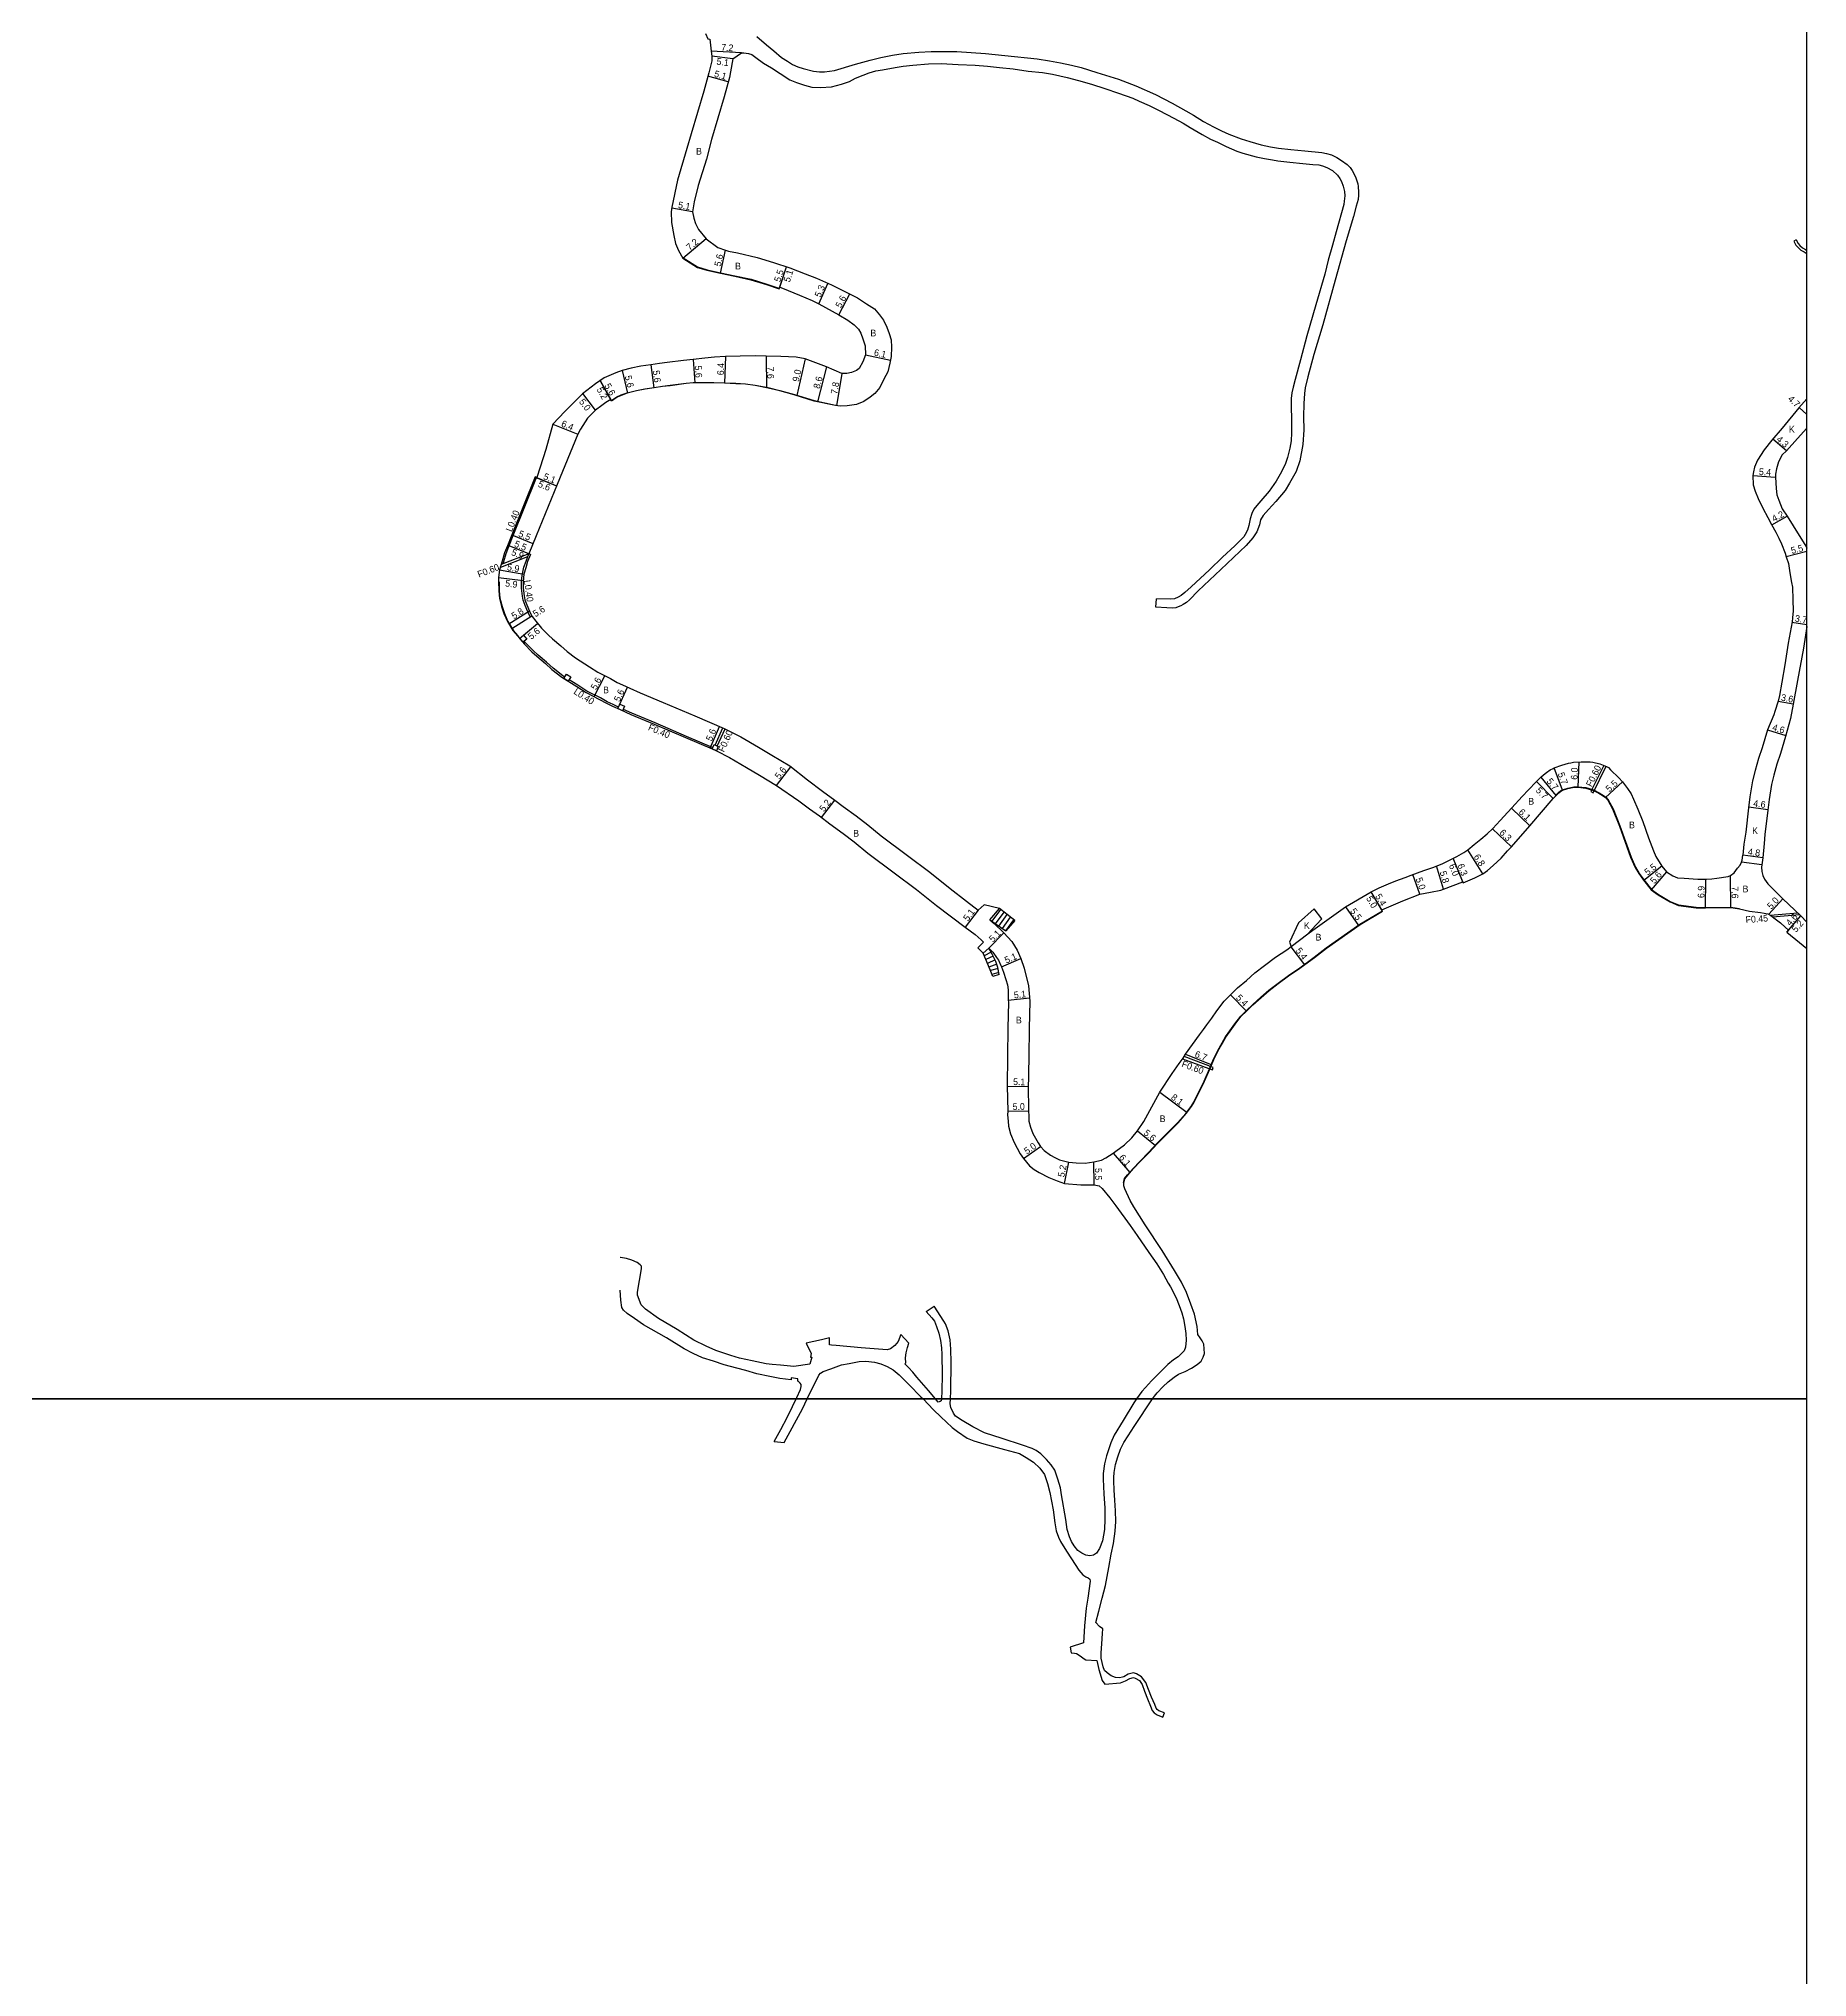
# Model space of a CAD drawing. Header units: metres. Extents: x 0 to 4000, y -99000 to -96000.
# Drawn here: x 3578.5 to 4000.1, y -98537.9 to -98075.7 of the extents above; entities that cross this region are included whole.
import ezdxf

# ---------------------------------------------------------------- set-up
doc = ezdxf.new("R2010")
doc.units = ezdxf.units.M
doc.header["$LTSCALE"] = 2.5
for name, color, linetype in [('その他', 7, 'Continuous'), ('側溝・桝', 7, 'Continuous'), ('図郭', 7, 'Continuous'), ('幅員', 7, 'Continuous'), ('歩道・分離帯・安全施設', 7, 'Continuous'), ('舗装', 7, 'Continuous'), ('道路', 7, 'Continuous')]:
    doc.layers.add(name, color=color, linetype=linetype)
doc.styles.get("Standard").update_dxf_attribs({"font": ''})
doc.styles.get('Standard').set_extended_font_data('@MS PGothic')

msp = doc.modelspace()

# ---------------------------------------------------------------- linework, layer by layer
at = {"layer": 'その他'}
for points in [[(3805.22, -98285.75), (3807.54, -98283.07)], [(3805.75, -98286.11), (3807.82, -98283.29)], [(3806.57, -98286.68), (3808.61, -98283.91)], [(3807.4, -98287.25), (3809.4, -98284.53)], [(3808.22, -98287.81), (3810.19, -98285.14)], [(3809.05, -98288.38), (3810.97, -98285.76)], [(3809.06, -98288.39), (3811.18, -98285.93)], [(3804.98, -98292.51), (3803.64, -98293.75)], [(3805.55, -98293.51), (3803.89, -98294.33)], [(3806.03, -98294.42), (3804.27, -98295.23)], [(3806.48, -98295.31), (3804.65, -98296.15)], [(3806.88, -98296.3), (3805.01, -98297.02)], [(3807.2, -98297.34), (3805.36, -98297.85)], [(3807.38, -98298.33), (3805.73, -98298.79)], [(3807.46, -98298.77), (3805.93, -98299.3)]]:
    msp.add_lwpolyline(points, dxfattribs=at)
at = {"layer": 'その他', "flags": 128}
for points in [[(3811.18, -98285.93), (3807.54, -98283.07)], [(3805.22, -98285.75), (3809.06, -98288.39)], [(3807.46, -98298.77), (3807.16, -98297.1), (3806.66, -98295.66), (3805.78, -98293.91), (3804.98, -98292.51)], [(3805.93, -98299.3), (3805.48, -98298.12), (3804.89, -98296.73), (3804.28, -98295.25), (3803.64, -98293.75)]]:
    msp.add_lwpolyline(points, dxfattribs=at)
at = {"layer": '側溝・桝'}
for points in [[(3689.24, -98200.84), (3689.37, -98200.36), (3689.91, -98198.43), (3690.6, -98196.74), (3691.64, -98194.16), (3697.2, -98180.34)], [(3695.06, -98199.24), (3688.56, -98201.74)], [(3695.34, -98198.49), (3688.77, -98201.02)], [(3695.68, -98213.53), (3696.04, -98213.37)], [(3703.91, -98227.9), (3703.44, -98227.62), (3701.12, -98225.79), (3699.56, -98224.36), (3697.53, -98222.64), (3696.37, -98221.56), (3694.54, -98219.72), (3694.21, -98219.33)], [(3716.74, -98235.04), (3715.44, -98234.45), (3714.02, -98233.77), (3712.39, -98232.85), (3709.2, -98231.21), (3707.01, -98229.82), (3704.93, -98228.53)], [(3717.83, -98235.53), (3719.84, -98236.41), (3725.34, -98238.75), (3732.84, -98241.94), (3739.21, -98244.64)], [(3739.73, -98244.11), (3741.58, -98240)], [(3740.27, -98244.36), (3742.12, -98240.25)], [(3951.56, -98248.94), (3948.47, -98255.18), (3949.01, -98255.45), (3952.12, -98249.16)], [(3991.25, -98284.65), (3997.83, -98284.11)], [(3991.82, -98285.06), (3998.27, -98284.52)], [(3851.19, -98318.89), (3858.28, -98321.54), (3858.49, -98320.98), (3851.54, -98318.38)]]:
    msp.add_lwpolyline(points, dxfattribs=at)
at = {"layer": '側溝・桝', "flags": 128}
msp.add_lwpolyline([(3695.68, -98213.53), (3695.14, -98212.31), (3694.47, -98210.82), (3694.03, -98209.55), (3693.81, -98208.6), (3693.58, -98206.7), (3693.57, -98205.14), (3693.73, -98203.7), (3694.17, -98201.72), (3694.69, -98200.23), (3695.34, -98198.49)], dxfattribs=at)
at = {"layer": '側溝・桝'}
for points in [[(3693.91, -98219.59), (3693.14, -98218.67), (3694.06, -98217.9), (3694.83, -98218.82)], [(3704.72, -98228.87), (3703.7, -98228.24), (3704.33, -98227.22), (3705.35, -98227.85)], [(3716.57, -98235.41), (3717.06, -98234.31), (3718.16, -98234.8), (3717.67, -98235.9)], [(3739.04, -98245), (3739.5, -98244), (3740.5, -98244.47), (3740.04, -98245.46)]]:
    msp.add_lwpolyline(points, close=True, dxfattribs=at)
at = {"layer": '図郭'}
for points in [[(3200, -98400), (4000, -98400), (4000, -97800), (3200, -97800)], [(3200, -99000), (4000, -99000), (4000, -98400), (3200, -98400)]]:
    msp.add_lwpolyline(points, close=True, dxfattribs=at)
at = {"layer": '幅員'}
for points in [[(3746, -98079.06), (3738.81, -98078.65)], [(3744, -98080.52), (3738.94, -98079.82)], [(3742.87, -98085.96), (3737.99, -98084.64)], [(3734.38, -98116.95), (3729.4, -98116.07)], [(3732.06, -98127.98), (3737.58, -98123.35)], [(3741.01, -98131.63), (3742.19, -98126.15)], [(3755.03, -98135.3), (3756.75, -98130.08)], [(3755.15, -98134.92), (3756.75, -98130.08)], [(3764.5, -98138.87), (3766.64, -98134.03)], [(3769.27, -98141.51), (3771.86, -98136.54)], [(3717.61, -98154.78), (3718.9, -98160.18)], [(3724.44, -98153.42), (3725.16, -98158.92)], [(3734.53, -98152.17), (3734.93, -98157.76)], [(3742.22, -98151.46), (3742.01, -98157.85)], [(3751.89, -98151.35), (3751.98, -98158.9)], [(3761.21, -98152), (3759.23, -98160.78)], [(3766.33, -98153.93), (3764.12, -98162.25)], [(3775.56, -98151.1), (3781.54, -98152.3)], [(3715.04, -98162.08), (3712.35, -98157.22)], [(3712.35, -98157.22), (3714.85, -98161.73)], [(3769.97, -98155.51), (3768.69, -98163.2)], [(3711.21, -98164.25), (3708.19, -98160.27)], [(4000, -98165.32), (3998.18, -98163.59)], [(3701.07, -98167.59), (3706.99, -98170.01)], [(3995.1, -98173.96), (3991.84, -98171.17)], [(3696.83, -98180.18), (3701.96, -98182.29)], [(3697.25, -98180.35), (3701.96, -98182.29)], [(3987.11, -98179.87), (3992.5, -98180.19)], [(3991.6, -98191.56), (3995.29, -98189.56)], [(3691.27, -98194.01), (3696.32, -98196.06)], [(3695.34, -98198.49), (3690.29, -98196.44)], [(3695.72, -98198.63), (3690.29, -98196.44)], [(3995.05, -98199.16), (4000, -98197.89)], [(3688.15, -98204.12), (3694.01, -98204.86)], [(3688.38, -98202.36), (3694.19, -98203.39)], [(3690.6, -98215.23), (3695.5, -98212.13)], [(3696.04, -98213.37), (3691.3, -98216.35)], [(3996.42, -98214.78), (4000, -98215.37)], [(3693.14, -98218.67), (3697.44, -98215.08)], [(3710.92, -98232.55), (3713.49, -98227.57)], [(3716.57, -98235.41), (3718.9, -98230.32)], [(3993.16, -98233.62), (3996.7, -98234.28)], [(3738.58, -98244.81), (3740.76, -98239.65)], [(3990.57, -98240.5), (3994.98, -98241.83)], [(3754.36, -98253.71), (3757.78, -98249.27)], [(3940.23, -98256.14), (3936.62, -98251.73)], [(3941.76, -98254.88), (3939.78, -98249.54)], [(3945.48, -98254.12), (3945.72, -98248.12)], [(3939.48, -98256.82), (3935.5, -98252.82)], [(3951.99, -98256.59), (3956.06, -98252.89)], [(3765.09, -98261.33), (3768.27, -98257.22)], [(3933.92, -98263.33), (3929.59, -98259.11)], [(3986.11, -98258.86), (3990.68, -98259.44)], [(3929.59, -98268.39), (3925.04, -98264.03)], [(3922.74, -98274.81), (3919.17, -98269.08)], [(3907.75, -98279.67), (3906.06, -98274.96)], [(3913.4, -98278.47), (3911.73, -98272.91)], [(3918.06, -98276.93), (3915.7, -98271.09)], [(3917.95, -98276.68), (3915.7, -98271.09)], [(3965.38, -98272.94), (3961.08, -98276.35)], [(3966.5, -98274.35), (3962.88, -98278.63)], [(3989.47, -98271.02), (3984.72, -98270.35)], [(3898.84, -98283.72), (3896.1, -98279.07)], [(3898.64, -98283.37), (3896.1, -98279.07)], [(3975.81, -98282.91), (3975.92, -98276.06)], [(3981.82, -98282.83), (3981.81, -98275.23)], [(3802.41, -98283.47), (3799.38, -98287.51)], [(3890, -98282.67), (3893.14, -98287.12)], [(3994.25, -98280.75), (3990.88, -98284.45)], [(3995.18, -98288.69), (3998.54, -98284.78)], [(3995.58, -98288.23), (3998.54, -98284.78)], [(3804.98, -98292.51), (3808.55, -98288.83)], [(3877, -98292.17), (3880.25, -98296.49)], [(3807.98, -98297), (3812.62, -98295)], [(3809.63, -98304.89), (3814.71, -98304.38)], [(3862.61, -98303.65), (3866.38, -98307.52)], [(3851.9, -98317.82), (3858.11, -98320.34)], [(3809.35, -98325.38), (3814.4, -98325.48)], [(3845.76, -98326.85), (3852.26, -98331.69)], [(3809.48, -98331.38), (3814.48, -98331.28)], [(3840.43, -98336.07), (3844.71, -98339.6)], [(3813.23, -98342.63), (3817.34, -98339.78)], [(3823.02, -98348.66), (3824.07, -98343.57)], [(3830.11, -98348.98), (3830.01, -98343.48)], [(3834.65, -98341.38), (3838.6, -98346.03)]]:
    msp.add_lwpolyline(points, dxfattribs=at)
at = {"layer": '歩道・分離帯・安全施設'}
for points in [[(3732.12, -98127.9), (3735.58, -98130.11), (3737.84, -98130.76), (3741.03, -98131.53), (3744.47, -98132.19), (3748.31, -98133.05), (3752.04, -98134.21), (3754.96, -98135.17)], [(3715.08, -98161.94), (3716.35, -98161.1), (3717.33, -98160.63), (3718.77, -98160.11), (3720.99, -98159.57), (3723.02, -98159.13), (3725.18, -98158.82), (3727.19, -98158.55), (3729.01, -98158.32), (3732.81, -98157.8), (3734.49, -98157.67), (3736.78, -98157.62), (3739.44, -98157.66), (3741.97, -98157.75), (3744.69, -98157.84), (3747.02, -98157.97), (3749.31, -98158.31), (3752.39, -98158.88), (3755.2, -98159.54), (3758.65, -98160.49), (3763.39, -98161.99), (3768.47, -98163.07), (3768.7, -98163.1)], [(3940.17, -98256.06), (3940.77, -98255.42), (3941.28, -98254.99), (3941.72, -98254.79), (3943.01, -98254.4), (3944.46, -98254.07), (3945.49, -98254.02), (3947.29, -98254.24), (3949.15, -98254.81), (3950.45, -98255.49), (3951.5, -98256.15), (3952.06, -98256.52), (3952.65, -98257.15), (3953.77, -98259.28), (3955.42, -98263.37), (3958.07, -98270.79), (3959.11, -98273.23), (3959.97, -98274.69), (3961.11, -98276.23), (3962.95, -98278.55), (3964.58, -98279.71), (3967.43, -98281.39), (3969.4, -98282.22), (3973.62, -98282.77), (3975.81, -98282.81), (3981.83, -98282.73), (3983.96, -98283.08)], [(3837.09, -98348.38), (3837.29, -98347.47), (3838.01, -98346.54), (3839.38, -98345.01), (3840.97, -98343.34), (3843.13, -98341.13), (3845.05, -98339.1), (3847.76, -98336.38), (3850.05, -98334.07), (3851.98, -98331.9), (3853.21, -98330.25), (3853.85, -98329.22), (3854.67, -98327.58), (3856.31, -98324.2), (3857.61, -98321.3), (3858.54, -98319.01), (3859.56, -98316.88), (3860.57, -98315.11), (3861.42, -98313.69), (3862.45, -98312.26), (3863.61, -98310.55), (3865.04, -98308.7), (3866.33, -98307.43), (3867.88, -98305.92), (3869.86, -98304.22), (3871.75, -98302.52), (3873.92, -98300.88), (3876.39, -98299.02), (3879.1, -98297.23), (3882.54, -98294.64), (3885.39, -98292.47), (3893.43, -98286.79), (3898.79, -98283.63)]]:
    msp.add_lwpolyline(points, dxfattribs=at)
at = {"layer": '歩道・分離帯・安全施設', "flags": 128}
msp.add_lwpolyline([(3688.25, -98205.19), (3688.28, -98207.33), (3688.46, -98209.11), (3688.95, -98211.06), (3689.52, -98212.73), (3690.33, -98214.63), (3691.64, -98216.7), (3692.78, -98218.08), (3692.79, -98218.09)], dxfattribs=at)
at = {"layer": '舗装'}
for points in [[(3989.27, -98272.63), (3984.4, -98271.99)], [(3877.03, -98292.15), (3881.02, -98289.14)]]:
    msp.add_lwpolyline(points, dxfattribs=at)
at = {"layer": '道路'}
for points in [[(3737.42, -98074.48), (3738.01, -98075.76), (3738.48, -98075.77), (3738.81, -98078.65), (3738.94, -98079.82), (3738.94, -98080.95), (3738.21, -98083.82), (3737.03, -98088.19), (3734.06, -98098.34), (3733.03, -98101.9), (3730.8, -98109.39), (3729.44, -98115.86), (3729.25, -98116.95), (3729.34, -98119.5), (3729.88, -98122.58), (3730.3, -98124.52), (3731.02, -98126.19), (3732.06, -98127.98), (3735.54, -98130.21), (3737.81, -98130.86), (3741.01, -98131.63), (3744.44, -98132.29), (3748.28, -98133.15), (3752.01, -98134.31), (3755.03, -98135.3), (3755.15, -98134.92), (3755.84, -98135.15), (3759.85, -98136.85), (3762.9, -98138.14), (3764.5, -98138.87), (3769.27, -98141.51), (3771.42, -98142.8), (3772.89, -98143.93), (3773.89, -98144.94), (3774.51, -98145.91), (3774.97, -98147.21), (3775.51, -98148.95), (3775.56, -98151.1), (3774.96, -98152.74), (3774.09, -98154.31), (3773.45, -98154.81), (3772.28, -98155.31), (3771.15, -98155.49), (3770.54, -98155.51), (3769.97, -98155.51), (3766.33, -98153.93), (3761.21, -98152), (3759.07, -98151.65), (3755.44, -98151.5), (3751.89, -98151.35), (3749.28, -98151.3), (3745.7, -98151.4), (3742.22, -98151.46), (3739.56, -98151.65), (3737.26, -98151.83), (3734.53, -98152.17), (3732.22, -98152.38), (3728.3, -98152.92), (3726.5, -98153.14), (3724.44, -98153.42), (3722.05, -98153.76), (3719.77, -98154.26), (3717.61, -98154.78), (3716.05, -98155.35), (3713.33, -98156.58), (3711.27, -98157.94), (3708.1, -98160.34), (3703.93, -98164.54), (3701.07, -98167.59), (3699.4, -98173.6), (3697.36, -98180.07), (3697.25, -98180.35), (3696.83, -98180.18), (3691.27, -98194.01), (3690.23, -98196.59), (3689.54, -98198.3), (3688.99, -98200.26), (3688.38, -98202.36), (3688.15, -98204.12), (3688.14, -98205.05), (3688.18, -98207.34), (3688.36, -98209.13), (3688.85, -98211.09), (3689.42, -98212.76), (3690.24, -98214.67), (3691.55, -98216.76), (3692.7, -98218.14), (3694.24, -98219.99), (3696.09, -98221.85), (3697.26, -98222.94), (3699.3, -98224.66), (3700.86, -98226.1), (3703.22, -98227.94), (3706.8, -98230.16), (3709, -98231.55), (3712.2, -98233.21), (3713.84, -98234.12), (3715.27, -98234.81), (3717.1, -98235.65), (3719.68, -98236.78), (3725.19, -98239.12), (3732.69, -98242.31), (3739.04, -98245), (3740.04, -98245.46), (3743.19, -98247.05), (3747.23, -98249.43), (3750.35, -98251.28), (3754.36, -98253.71), (3759.67, -98257.38), (3762.27, -98259.27), (3764.63, -98260.97), (3767.12, -98262.9), (3770.24, -98265.18), (3772.91, -98267.19), (3776.12, -98269.85), (3782.45, -98274.55), (3787.71, -98278.52), (3792.53, -98282.34), (3799.38, -98287.51), (3801.75, -98289.3), (3803.13, -98290.52), (3803.72, -98291.11)], [(3749.71, -98075.14), (3751.96, -98077.14), (3753.74, -98078.55), (3755.55, -98080.15), (3756.99, -98081.08), (3758.21, -98081.83), (3759.48, -98082.37), (3760.71, -98082.83), (3763.16, -98083.44), (3764.63, -98083.6), (3765.85, -98083.62), (3768.21, -98083.24), (3773.17, -98081.78), (3776.72, -98080.8), (3779.23, -98080.15), (3782.04, -98079.59), (3784.55, -98079.19), (3788.28, -98078.89), (3791.23, -98078.74), (3793.1, -98078.71), (3797.36, -98078.76), (3804.16, -98079.2), (3808.81, -98079.68), (3816.48, -98080.52), (3819.44, -98080.95), (3822.04, -98081.43), (3824.67, -98082.03), (3827.02, -98082.58), (3830.77, -98083.77), (3835.87, -98085.34), (3840.05, -98086.93), (3844.71, -98089.02), (3848.7, -98091.06), (3851.98, -98092.87), (3853.77, -98093.95), (3856.19, -98095.41), (3858.54, -98096.68), (3860.43, -98097.65), (3862.21, -98098.49), (3865.1, -98099.59), (3867.21, -98100.23), (3869.9, -98100.97), (3872.15, -98101.46), (3874.01, -98101.81), (3876.99, -98102.14), (3880.29, -98102.42), (3884.4, -98102.84), (3885.49, -98103.04), (3886.66, -98103.41), (3887.96, -98104.02), (3889.08, -98104.75), (3890.4, -98105.69), (3891.1, -98106.39), (3891.63, -98107.14), (3892.15, -98108.12), (3892.47, -98108.84), (3892.91, -98110.27), (3893.04, -98110.95), (3893.14, -98112.3), (3893.1, -98113.01), (3893, -98114.06), (3892.52, -98115.65), (3891.89, -98118.1), (3890.17, -98123.88), (3887.53, -98133.26), (3884.61, -98143.93), (3882.45, -98151), (3881.02, -98156.34), (3880.42, -98158.96), (3880.21, -98160.32), (3880.09, -98162.67), (3880.01, -98165.88), (3880.07, -98168.97), (3879.87, -98172.43), (3879.13, -98176.32), (3878.25, -98178.86), (3876.68, -98181.62), (3875.64, -98183.41), (3873.4, -98186.05), (3871.62, -98187.95), (3870.41, -98189.4), (3869.77, -98190.41), (3869.47, -98191.6), (3868.88, -98193.23), (3867.9, -98194.69), (3866.35, -98196.54), (3860.33, -98202.24), (3854.91, -98207.34), (3852.82, -98209.44), (3852.11, -98210.11), (3851.34, -98210.61), (3850.75, -98210.91), (3850.16, -98211.16), (3849.55, -98211.39), (3848.88, -98211.44), (3847.41, -98211.38), (3844.79, -98211.21)], [(3744, -98080.52), (3743.83, -98081.36), (3743.14, -98084.97), (3741.89, -98089.56), (3738.91, -98099.75), (3737.73, -98104.45), (3735.68, -98110.68), (3734.79, -98114.59), (3734.38, -98116.95), (3734.65, -98118.52), (3735.05, -98119.79), (3735.77, -98121.19), (3737.6, -98123.38), (3740.43, -98125.44), (3742.19, -98126.15), (3742.95, -98126.34), (3745.07, -98126.74), (3749.73, -98127.84), (3753.69, -98129.07), (3757.55, -98130.34), (3761.18, -98131.72), (3763.91, -98132.82), (3767.46, -98134.39), (3771.17, -98136.18), (3773.66, -98137.48), (3775.86, -98138.87), (3777.7, -98140.08), (3778.91, -98141.52), (3779.87, -98142.83), (3780.7, -98144.49), (3781.21, -98145.94), (3781.69, -98147.45), (3781.79, -98149.23), (3781.72, -98151.43), (3781.39, -98153.08), (3780.94, -98155.08), (3779.97, -98156.9), (3779, -98158.83), (3777.82, -98160.31), (3776.67, -98161.17), (3775.17, -98162.18), (3773.41, -98162.87), (3771.22, -98163.24), (3769.58, -98163.31), (3768.45, -98163.17), (3763.37, -98162.08), (3758.62, -98160.59), (3755.17, -98159.64), (3752.37, -98158.98), (3749.3, -98158.41), (3747.01, -98158.07), (3744.68, -98157.94), (3741.97, -98157.85), (3739.43, -98157.76), (3736.78, -98157.72), (3734.49, -98157.77), (3732.82, -98157.9), (3729.02, -98158.42), (3727.2, -98158.65), (3725.19, -98158.91), (3723.04, -98159.22), (3721.02, -98159.67), (3718.8, -98160.2), (3717.36, -98160.72), (3716.39, -98161.19), (3715.04, -98162.08), (3714.85, -98161.73), (3713.73, -98162.42), (3712.74, -98163.12), (3711.21, -98164.25), (3709.31, -98166.13), (3707.62, -98168.77), (3707.01, -98169.97), (3702.08, -98182), (3697.07, -98194.22), (3695.34, -98198.49), (3695.72, -98198.63), (3695.06, -98200.37), (3694.62, -98201.81), (3694.19, -98203.39), (3693.97, -98205.16), (3693.98, -98206.67), (3694.21, -98208.53), (3694.42, -98209.44), (3694.84, -98210.67), (3695.51, -98212.15), (3696.04, -98213.37), (3696.1, -98213.47), (3697.01, -98214.56), (3698.39, -98216.22), (3700.06, -98217.9), (3700.98, -98218.75), (3703, -98220.46), (3704.49, -98221.83), (3706.43, -98223.34), (3709.77, -98225.41), (3711.79, -98226.69), (3714.77, -98228.23), (3716.42, -98229.15), (3717.65, -98229.74), (3719.39, -98230.54), (3721.9, -98231.64), (3727.38, -98233.97), (3734.88, -98237.16), (3741.89, -98240.13), (3745.87, -98242.13), (3750.09, -98244.61), (3753.23, -98246.48), (3757.53, -98249.08), (3761.77, -98252.36), (3765.32, -98255.06), (3768.27, -98257.22), (3770.25, -98258.74), (3773.34, -98261), (3776.13, -98263.11), (3779.33, -98265.75), (3785.57, -98270.39), (3790.89, -98274.41), (3795.76, -98278.27), (3799.64, -98281.35), (3802.41, -98283.47)], [(3997.45, -98123.65), (3996.88, -98123.96)], [(4000, -98168.56), (3997.73, -98171.03), (3995.1, -98173.96), (3994.12, -98174.93), (3993.24, -98176.61), (3992.71, -98178.22), (3992.48, -98179.49), (3992.5, -98180.19), (3992.65, -98182.95), (3992.83, -98184.41), (3993.26, -98185.73), (3994.13, -98187.77), (3995.29, -98189.56), (3998.13, -98194.16), (3999.86, -98196.89), (4000, -98197.14)], [(3844.79, -98211.21), (3844.97, -98209.26)], [(4000, -98215.84), (3999.15, -98221.02), (3997.76, -98228.68), (3996.69, -98234.32), (3996.06, -98237.79), (3994.91, -98242.08), (3993.69, -98246.12), (3992.84, -98248.69), (3992.07, -98251.31), (3991.55, -98253.51), (3990.98, -98257.06), (3990.66, -98259.58), (3989.98, -98265.43), (3989.81, -98267.57), (3989.47, -98271.02)], [(3881.02, -98289.14), (3882.25, -98288.2), (3890, -98282.67), (3896.1, -98279.06), (3898.05, -98278.17), (3900.27, -98277.19), (3902, -98276.46), (3904.23, -98275.64), (3905.68, -98275.09), (3908.71, -98274.01), (3910.83, -98273.25), (3913.03, -98272.42), (3914.81, -98271.55), (3916.56, -98270.65), (3918.21, -98269.74), (3919.16, -98269.09), (3920.66, -98267.83), (3922.28, -98266.51), (3923.75, -98265.24), (3925.11, -98263.96), (3926.86, -98262.07), (3928.67, -98260.1), (3929.63, -98259.05), (3932.14, -98256.35), (3933.66, -98254.78), (3935.47, -98252.84), (3936.55, -98251.79), (3937.17, -98251.2), (3937.9, -98250.63), (3938.77, -98250), (3939.52, -98249.65), (3939.78, -98249.54), (3941.6, -98248.93), (3943.17, -98248.44), (3943.69, -98248.32), (3944.35, -98248.2), (3946.2, -98248.1), (3948.36, -98248.12), (3948.99, -98248.19), (3950.62, -98248.57), (3952.22, -98249.2), (3952.68, -98249.46), (3953.19, -98250.03), (3955.19, -98251.9), (3956.06, -98252.89), (3957.24, -98254.43), (3958.1, -98255.73), (3958.67, -98256.99), (3959.69, -98259.38), (3960.85, -98262.36), (3962.23, -98266.25), (3963.43, -98269.29), (3963.98, -98270.64), (3965.38, -98272.94), (3966.5, -98274.35), (3968.06, -98275.31), (3969.11, -98275.77), (3970.76, -98275.87), (3973.99, -98276.03), (3976.07, -98276.06), (3977.29, -98276), (3978.49, -98275.87), (3981.19, -98275.46), (3981.81, -98275.23), (3982.65, -98274.58), (3983.48, -98273.46), (3984.07, -98272.74), (3984.38, -98272.04), (3984.55, -98271.53), (3984.72, -98270.34)], [(3837.2, -98349.2), (3837.19, -98348.39), (3837.38, -98347.51), (3838.09, -98346.61), (3839.45, -98345.07), (3841.04, -98343.41), (3843.2, -98341.2), (3845.12, -98339.17), (3847.83, -98336.45), (3850.13, -98334.14), (3852.05, -98331.96), (3853.29, -98330.3), (3853.94, -98329.26), (3854.76, -98327.63), (3856.41, -98324.24), (3857.7, -98321.34), (3858.63, -98319.05), (3859.65, -98316.92), (3860.66, -98315.16), (3861.5, -98313.74), (3862.54, -98312.32), (3863.69, -98310.61), (3865.12, -98308.77), (3866.4, -98307.5), (3867.94, -98306), (3869.93, -98304.29), (3871.82, -98302.6), (3873.98, -98300.96), (3876.45, -98299.1), (3879.16, -98297.31), (3882.6, -98294.72), (3885.45, -98292.55), (3893.48, -98286.88), (3898.84, -98283.72), (3898.64, -98283.37), (3903.68, -98281.26), (3907.75, -98279.67), (3910.23, -98279.2), (3912.76, -98278.66), (3913.4, -98278.47), (3917.95, -98276.68), (3918.06, -98276.93), (3920.87, -98275.75), (3922.74, -98274.81), (3923.84, -98274.01), (3925.24, -98272.85), (3927.09, -98271.05), (3928.66, -98269.32), (3929.59, -98268.39), (3933.92, -98263.33), (3939.48, -98256.82), (3940.23, -98256.14), (3940.84, -98255.5), (3941.34, -98255.07), (3941.76, -98254.88), (3943.04, -98254.49), (3944.48, -98254.17), (3945.48, -98254.12), (3947.27, -98254.34), (3949.11, -98254.9), (3950.4, -98255.57), (3951.44, -98256.24), (3951.99, -98256.59), (3952.57, -98257.21), (3953.67, -98259.32), (3955.33, -98263.41), (3957.97, -98270.82), (3959.02, -98273.27), (3959.89, -98274.75), (3961.03, -98276.29), (3962.88, -98278.63), (3964.52, -98279.8), (3967.38, -98281.48), (3969.37, -98282.32), (3973.62, -98282.87), (3975.81, -98282.91), (3981.82, -98282.83), (3983.94, -98283.18), (3986.32, -98283.7), (3988.91, -98284.02), (3990.67, -98284.33), (3991.42, -98284.75), (3992.41, -98285.51), (3993.71, -98286.48), (3994.79, -98287.49), (3995.58, -98288.23), (3995.18, -98288.69), (3998.26, -98291.17), (4000, -98292.57)], [(3989.47, -98271.02), (3989.2, -98273.2), (3989.21, -98274.26), (3989.47, -98275.21), (3989.87, -98276.07), (3990.71, -98277.15), (3994.25, -98280.75), (3998.54, -98284.78), (4000, -98286.35)], [(3807.54, -98283.07), (3803.84, -98282.16), (3802.41, -98283.47)], [(3884.37, -98285.53), (3882.5, -98283.17)], [(3805.22, -98285.75), (3806.24, -98286.6), (3808.58, -98288.87), (3810.44, -98290.9), (3811.72, -98292.96), (3812.62, -98295), (3813.44, -98297.32), (3814.42, -98301.53), (3814.79, -98305.18), (3814.64, -98311.69), (3814.55, -98318.38), (3814.38, -98326.45), (3814.52, -98333.74), (3814.9, -98335.21), (3815.5, -98336.7), (3816.73, -98338.9), (3817.34, -98339.78), (3818.19, -98340.77), (3819.66, -98341.88), (3820.74, -98342.42), (3821.86, -98342.96), (3824.07, -98343.57), (3825.84, -98343.7), (3827.96, -98343.77), (3830.01, -98343.48), (3831.85, -98343.07), (3832.91, -98342.49), (3834.65, -98341.38), (3835.27, -98340.91), (3837.29, -98339.41), (3839.04, -98337.72), (3840.43, -98336.07), (3841.9, -98333.83), (3843.83, -98330.35), (3845.76, -98326.85), (3848.73, -98322.37), (3850.38, -98320.05), (3851.31, -98318.72), (3851.9, -98317.82), (3855.23, -98313.19), (3856.19, -98311.89), (3856.99, -98310.77), (3858.11, -98309.22), (3859.32, -98307.44), (3861.07, -98305.18), (3862.61, -98303.65), (3864.3, -98302.01), (3866.37, -98300.23), (3868.38, -98298.43), (3870.73, -98296.65), (3873.34, -98294.69), (3876.04, -98292.9), (3877.03, -98292.15)], [(3811.18, -98285.93), (3809.06, -98288.39)], [(3803.64, -98293.75), (3802.35, -98292.44), (3803.72, -98291.11)], [(3804.98, -98292.51), (3805.92, -98293.5), (3806.8, -98294.72), (3807.31, -98295.4), (3807.83, -98296.62), (3807.98, -98297), (3808.5, -98298.28), (3809.07, -98299.99), (3809.41, -98301.27), (3809.58, -98302.45), (3809.6, -98303.9), (3809.63, -98304.89), (3809.68, -98305.38), (3809.54, -98311.6), (3809.45, -98318.29), (3809.35, -98325.38), (3809.48, -98331.38), (3809.45, -98332.25), (3809.57, -98333.8), (3809.68, -98334.97), (3810.13, -98336.77), (3810.99, -98338.87), (3812.48, -98341.55), (3813.23, -98342.63), (3814.72, -98344.41), (3815.82, -98345.25), (3816.98, -98346.01), (3819.33, -98347.22), (3821.3, -98348.02), (3823.02, -98348.66), (3826.94, -98348.96), (3830.11, -98348.98), (3831.32, -98349.21)], [(3807.46, -98298.77), (3805.93, -98299.3)], [(3831.32, -98349.21), (3831.98, -98349.78)], [(3831.98, -98349.78), (3833.81, -98352.01), (3835.26, -98353.92), (3838.71, -98358.65), (3840.37, -98361.04), (3843.16, -98365.04), (3845.04, -98367.81), (3846.61, -98370.29), (3847.77, -98372.35), (3848.32, -98373.28), (3849.63, -98375.89), (3850.39, -98377.72), (3851.02, -98379.44), (3851.38, -98380.89), (3851.73, -98382.7), (3851.95, -98384.36), (3852, -98385.94), (3851.87, -98387.61), (3851.55, -98388.5), (3851, -98389.1), (3850.1, -98389.95), (3849.02, -98390.69), (3847.62, -98391.8), (3846.06, -98393.36), (3843.73, -98395.66), (3842.34, -98397.22), (3841.44, -98398.22), (3840.21, -98400)], [(3843.99, -98400), (3844.46, -98399.3), (3845.08, -98398.57), (3846.48, -98397.1), (3847.71, -98395.88), (3849.19, -98394.76), (3850.23, -98394.07), (3851.75, -98393.47), (3853.33, -98392.68), (3854.68, -98391.76), (3855.61, -98390.95), (3856.11, -98390.05), (3856.36, -98389.13), (3856.35, -98388.02), (3856.23, -98386.95), (3855.85, -98386.17), (3855.33, -98385.38), (3854.79, -98384.59), (3854.66, -98382.75), (3853.99, -98379.81), (3853.17, -98377.42), (3852.07, -98374.61), (3850.9, -98372.13), (3849.23, -98369.37), (3846.27, -98364.59), (3842.26, -98358.5), (3839.53, -98354.22), (3838.67, -98352.67), (3837.41, -98349.91), (3837.2, -98349.2)], [(3759.5, -98395.78), (3759.46, -98395.21), (3757.91, -98394.94), (3757.84, -98395.46), (3755.14, -98395.1), (3752.76, -98394.63), (3749.69, -98393.98), (3747.05, -98393.17), (3744.96, -98392.67), (3741.92, -98391.82), (3739.33, -98391.01), (3736.7, -98390.16), (3734.5, -98389.19), (3732.39, -98388.01), (3728.14, -98385.45), (3722.66, -98382.31), (3720.54, -98380.82), (3718.8, -98379.59), (3717.9, -98378.86), (3717.51, -98378.2), (3717.24, -98376.41), (3717.08, -98374.05)], [(3790.07, -98379.15), (3791.99, -98377.83)], [(3790.07, -98379.15), (3791.42, -98380.62), (3792, -98381.47), (3792.55, -98382.68), (3793.08, -98384.32), (3793.45, -98386.03), (3793.7, -98387.81), (3793.79, -98389.43), (3793.85, -98394.21), (3793.79, -98398.05), (3793.74, -98400)], [(3795.85, -98400), (3795.94, -98398.04), (3796.04, -98391.26), (3795.95, -98388.1), (3795.76, -98385.88), (3795.27, -98383.77), (3794.66, -98382.06), (3794.24, -98381.41), (3791.99, -98377.83)], [(3780.78, -98388.28), (3774.59, -98387.82), (3768.59, -98387.24), (3767.49, -98387.16), (3767.04, -98387.11), (3767.05, -98385.4), (3765.07, -98385.9), (3761.43, -98386.66), (3762.65, -98389.17), (3762.5, -98389.99), (3762.82, -98390.06)], [(3784.02, -98384.64), (3783.36, -98386.28), (3782.59, -98387.27), (3781.59, -98388.01), (3780.78, -98388.28)], [(3785.9, -98386.69), (3784.02, -98384.64)], [(3785.24, -98391.35), (3785.14, -98390.2), (3785.25, -98389.01), (3785.59, -98387.71), (3785.9, -98386.69)], [(3761.7, -98400), (3764.46, -98394.35)], [(3764.46, -98394.35), (3764.89, -98393.82), (3765.49, -98393.47), (3767.34, -98392.78), (3769.84, -98391.86), (3771.69, -98391.52), (3774.1, -98391.1), (3775.7, -98390.99), (3777.7, -98391.19), (3779.22, -98391.59), (3780.73, -98392.22), (3782.16, -98393.07), (3783.61, -98394.26), (3786.03, -98396.64), (3788.82, -98399.47), (3789.33, -98400)], [(3792.29, -98400), (3790.6, -98398), (3787.83, -98394.81), (3786.85, -98393.62), (3785.86, -98392.53), (3785, -98391.64), (3785.24, -98391.35)], [(3759.07, -98400), (3759.24, -98399.64), (3760.11, -98397.73), (3760.24, -98397.02), (3760.23, -98396.53), (3760.01, -98396.2), (3759.6, -98395.81), (3759.5, -98395.78)], [(3753.83, -98410.13), (3755.44, -98407.29), (3756.96, -98404.4), (3758.21, -98401.78), (3759.07, -98400)], [(3756.24, -98410.34), (3760.56, -98402.32), (3761.7, -98400)], [(3789.33, -98400), (3791.82, -98402.6), (3793.54, -98404.29), (3796.22, -98406.76), (3797.5, -98407.71), (3799.82, -98409.3), (3801.38, -98409.98), (3803.83, -98410.71), (3808.72, -98412.03), (3812.32, -98413.02), (3813.89, -98413.92), (3815.62, -98415.1), (3817.18, -98416.48), (3818.23, -98417.98), (3818.97, -98420.13), (3819.55, -98422.27), (3820.31, -98426.44), (3820.73, -98429.49), (3821.05, -98431.4), (3821.58, -98432.91), (3822.11, -98433.97), (3823.52, -98436.26), (3824.66, -98438.13), (3826.48, -98440.84), (3827.36, -98441.94), (3828.12, -98442.39), (3828.7, -98442.6), (3829.05, -98442.95), (3829.12, -98443.44), (3828.55, -98447.52), (3828.17, -98449.84), (3827.82, -98454.05), (3827.58, -98458.1)], [(3792.95, -98400.79), (3792.29, -98400)], [(3793.74, -98400), (3793.74, -98400.09), (3793.65, -98400.4), (3793.39, -98400.56), (3792.95, -98400.79)], [(3797.03, -98404.1), (3796.59, -98403.37), (3795.91, -98402.03), (3795.79, -98401.16), (3795.85, -98400)], [(3840.21, -98400), (3839.56, -98400.95), (3837.05, -98405.12), (3834.9, -98408.59), (3834.05, -98410.49), (3833.05, -98413.58), (3832.54, -98415.45), (3832.28, -98417.78), (3832.26, -98419.12), (3832.39, -98422.64), (3832.61, -98426.05), (3832.67, -98428.64), (3832.55, -98431.08), (3832.07, -98433.85), (3831.35, -98435.67), (3830.63, -98436.76), (3829.93, -98437.24), (3829.07, -98437.38), (3828.13, -98437.2), (3827.14, -98436.72), (3826.24, -98436.09), (3825.36, -98435), (3824.73, -98433.97), (3824.25, -98432.9), (3823.69, -98431.13), (3823.34, -98428.73), (3822.33, -98422.83), (3822.04, -98421.16), (3821.44, -98419.1), (3820.7, -98417), (3819.85, -98415.67), (3818.75, -98414.43), (3817.36, -98413.08), (3816.3, -98412.28), (3815.28, -98411.78), (3813.01, -98411), (3808.16, -98409.43), (3803.99, -98408.05), (3801.18, -98406.65), (3798.6, -98405.13), (3797.03, -98404.1)], [(3831.92, -98458.35), (3832.05, -98455.93), (3832.18, -98454.8), (3831.39, -98454.24), (3830.49, -98453.32), (3831.25, -98450.55), (3831.99, -98447.49), (3832.81, -98444.5), (3833.59, -98440.18), (3834.18, -98437.03), (3834.69, -98434.49), (3835.09, -98431.49), (3835.26, -98429.24), (3835.18, -98426.64), (3835.03, -98424.15), (3834.83, -98421.72), (3834.77, -98419.48), (3834.81, -98418.68), (3834.85, -98417.53), (3835.19, -98415.6), (3835.73, -98413.8), (3836.39, -98412), (3837.19, -98410.4), (3838.19, -98408.75), (3839.64, -98406.54), (3843.99, -98400)], [(3753.83, -98410.13), (3756.24, -98410.34)], [(3827.58, -98458.1), (3824.37, -98459.2)], [(3824.37, -98459.2), (3824.6, -98460.53)], [(3846.89, -98474.86), (3845.55, -98474.33), (3845.1, -98474.05), (3844.87, -98473.74), (3844.52, -98472.8), (3843.74, -98471.08), (3843.05, -98469.26), (3842.45, -98467.56), (3841.42, -98466.27), (3840.22, -98465.55), (3839.48, -98465.31), (3838.2, -98465.62), (3837.14, -98466.22), (3836.87, -98466.33), (3836.12, -98466.5), (3835.22, -98466.38), (3834.16, -98466), (3833.17, -98465.28), (3832.55, -98464.7), (3832.22, -98463.87), (3832, -98462.86), (3831.79, -98461.77), (3831.78, -98460.5), (3831.92, -98458.35)], [(3846.5, -98475.83), (3846.89, -98474.86)]]:
    msp.add_lwpolyline(points, dxfattribs=at)
at = {"layer": '道路', "flags": 128}
for points in [[(3744, -98080.52), (3746, -98079.06), (3746.6, -98079.03), (3747.68, -98079.24), (3748.49, -98079.48), (3749.44, -98080.15), (3751.28, -98081.53), (3753.19, -98082.63), (3755.22, -98083.97), (3757.59, -98085.47), (3759.16, -98086.15), (3761.08, -98086.79), (3762.81, -98087.24), (3764.89, -98087.35), (3767.52, -98087.15), (3769.9, -98086.56), (3771.76, -98085.89), (3773.24, -98085.13), (3775.04, -98084.37), (3776.49, -98083.86), (3778.07, -98083.39), (3779.66, -98083.1), (3780.9, -98082.89), (3783.12, -98082.45), (3784.54, -98082.21), (3786.87, -98082), (3790.61, -98081.68), (3793.65, -98081.61), (3797.65, -98081.82), (3801.71, -98082.04), (3804.64, -98082.24), (3807.56, -98082.55), (3810.81, -98082.89), (3814.36, -98083.4), (3817.77, -98083.77), (3820.13, -98084.13), (3823.68, -98084.91), (3826.39, -98085.63), (3829.46, -98086.54), (3832.67, -98087.58), (3835.93, -98088.68), (3839.29, -98089.91), (3840.79, -98090.56), (3843.19, -98091.65), (3845.62, -98092.79), (3849.11, -98094.62), (3851.28, -98095.81), (3853.01, -98096.84), (3855.82, -98098.5), (3857.85, -98099.65), (3859.47, -98100.4), (3861.56, -98101.41), (3864.09, -98102.48), (3865.54, -98102.95), (3868.72, -98103.84), (3870.73, -98104.28), (3872.61, -98104.59), (3873.86, -98104.8), (3876.71, -98105.13), (3879.8, -98105.42), (3882.2, -98105.66), (3883.66, -98105.75), (3884.56, -98106), (3885.53, -98106.4), (3886.88, -98107.15), (3888.09, -98108.21), (3888.65, -98109.05), (3889.03, -98109.76), (3889.46, -98110.86), (3889.75, -98112.1), (3889.86, -98113.19), (3889.71, -98114.42), (3889.57, -98115.21), (3887.78, -98121.72), (3886.94, -98124.95), (3885.89, -98128.53), (3885.05, -98131.81), (3882.92, -98139.17), (3880.79, -98146.56), (3879.31, -98152.25), (3878, -98156.92), (3877.55, -98158.79), (3877.24, -98160.16), (3877.09, -98161.45), (3877.08, -98163.62), (3877.1, -98166.26), (3877.17, -98169.69), (3877.03, -98171.58), (3876.74, -98173.34), (3876.22, -98175.52), (3875.72, -98177), (3874.77, -98178.93), (3873.5, -98181.15), (3872.37, -98182.81), (3871.79, -98183.56), (3869.81, -98185.87), (3868.84, -98187.01), (3868.18, -98187.88), (3867.69, -98188.86), (3867.29, -98190.19), (3866.94, -98191.76), (3866.61, -98192.88), (3866.12, -98193.9), (3865.78, -98194.44), (3863.6, -98196.56), (3860.71, -98199.31), (3857.59, -98202.3), (3853.24, -98206.35), (3851.74, -98207.72), (3850.84, -98208.42), (3850.1, -98208.84), (3849.22, -98209.22), (3848.24, -98209.35), (3844.97, -98209.26)], [(3996.88, -98123.96), (3997.38, -98124.88), (3997.85, -98125.41), (3998.58, -98126.11), (3999.31, -98126.54), (3999.85, -98126.83), (4000, -98126.93)], [(3997.45, -98123.65), (3997.92, -98124.51), (3998.32, -98124.96), (3998.97, -98125.59), (3999.63, -98125.97), (4000, -98126.17)], [(4000, -98161.59), (3998.06, -98163.72), (3994.11, -98168.52), (3991.61, -98171.43), (3989.81, -98173.74), (3988.21, -98176.15), (3987.53, -98177.81), (3987.22, -98178.92), (3987.11, -98179.87), (3987.18, -98182.04), (3987.65, -98183.55), (3988.41, -98185.3), (3989.49, -98187.65), (3990.65, -98189.86), (3991.57, -98191.5), (3992.59, -98193.36), (3993.3, -98194.81), (3993.97, -98196.16), (3994.79, -98198.31), (3995.07, -98199.23), (3995.58, -98200.81), (3995.94, -98203.01), (3996.3, -98205.38), (3996.52, -98206.43), (3996.67, -98209.45), (3996.7, -98212.11), (3996.58, -98213.75), (3996.44, -98214.7), (3995.55, -98219.8), (3994.69, -98224.94), (3993.98, -98229.1), (3993.45, -98232.3), (3993.17, -98233.61), (3992.38, -98236.06), (3992.14, -98236.88), (3990.57, -98240.5), (3989.3, -98244.74), (3988.45, -98247.32), (3987.62, -98250.13), (3987.03, -98252.61), (3986.42, -98256.41), (3986.09, -98259.03), (3985.42, -98264.83), (3984.98, -98267.73), (3984.72, -98270.34)], [(3811.18, -98285.93), (3807.54, -98283.07)], [(3882.5, -98283.17), (3878.82, -98286.44), (3876.65, -98291.12), (3877.03, -98292.15)], [(3805.22, -98285.75), (3809.06, -98288.39)], [(3881.02, -98289.14), (3881.93, -98288.13), (3884.37, -98285.53)], [(3807.46, -98298.77), (3807.16, -98297.1), (3806.66, -98295.66), (3805.78, -98293.91), (3804.98, -98292.51)], [(3805.93, -98299.3), (3805.48, -98298.12), (3804.89, -98296.73), (3804.28, -98295.25), (3803.64, -98293.75)], [(3762.82, -98390.06), (3762.31, -98391.71), (3758.51, -98392.23), (3756.96, -98392.07), (3755.31, -98391.97), (3753.35, -98391.81), (3751.9, -98391.63), (3748.54, -98390.94), (3745.54, -98390.26), (3743.47, -98389.62), (3739.95, -98388.43), (3737.58, -98387.39), (3734.66, -98386), (3730.73, -98383.46), (3726.25, -98380.8), (3723.12, -98378.56), (3722.15, -98377.52), (3721.24, -98375.25), (3721.22, -98374.54), (3722.19, -98368.96), (3722.19, -98368.3), (3721.88, -98367.98), (3721.15, -98367.46), (3719.86, -98366.87), (3718.61, -98366.48), (3717.18, -98366.28), (3717.08, -98366.27)], [(3824.6, -98460.53), (3825.39, -98460.57), (3825.91, -98460.68), (3826.78, -98461.21), (3827.72, -98461.95), (3828.08, -98462.16), (3830.73, -98462.32), (3831.19, -98464.49), (3832, -98467.12), (3832.63, -98467.97), (3836.38, -98467.64), (3837.59, -98467.17), (3838.58, -98466.6), (3839.44, -98466.39), (3839.85, -98466.53), (3840.9, -98467.14), (3841.52, -98468.05), (3842.07, -98469.62), (3842.78, -98471.48), (3843.55, -98473.2), (3843.95, -98474.24), (3844.37, -98474.82), (3845.08, -98475.26), (3846.5, -98475.83)]]:
    msp.add_lwpolyline(points, dxfattribs=at)

# ---------------------------------------------------------------- texts
at = {"layer": '側溝・桝'}
for s, rotation, p in [('L0.40', 68.102, (3691.26, -98193.38)), ('F0.60', 21.0911, (3683.47, -98204.22)), ('L0.40', 277.6893, (3694.18, -98204.85)), ('L0.40', 327.71, (3705.87, -98231.76)), ('F0.40', 336.9787, (3723.63, -98240.47)), ('F0.60', 65.7922, (3741.84, -98245.91)), ('F0.60', 63.7226, (3948.67, -98254.21)), ('F0.45', 4.7433, (3985.44, -98286.56)), ('F0.60', 339.4837, (3850.81, -98320.73))]:
    msp.add_text(s, height=1.6, rotation=rotation, dxfattribs=at).set_placement(p)
at = {"layer": '幅員'}
for s, rotation, p in [('5.1', 352.1183, (3740.01, -98081.85)), ('7.2', 356.7462, (3741.16, -98078.54)), ('5.1', 344.8157, (3739.41, -98084.76)), ('5.1', 349.9948, (3730.83, -98116.06)), ('7.2', 40.0121, (3733.69, -98126.29)), ('5.6', 77.8206, (3741.09, -98130.09)), ('5.5', 71.77, (3755.25, -98133.83)), ('5.1', 71.77, (3757.52, -98133.87)), ('5.3', 66.1791, (3764.83, -98137.52)), ('5.6', 62.4479, (3769.75, -98140.04)), ('6.1', 348.6501, (3777.51, -98151.23)), ('5.6', 274.0256, (3734.89, -98153.67)), ('6.4', 88.164, (3741.82, -98155.94)), ('7.6', 270.6552, (3752.16, -98153.87)), ('9.0', 77.2941, (3759.69, -98157.6)), ('5.2', 298.9698, (3711.46, -98159.32)), ('5.6', 298.9698, (3713.29, -98158.42)), ('5.6', 283.4928, (3718.19, -98156.18)), ('5.6', 277.5386, (3724.87, -98154.87)), ('8.6', 75.144, (3764.66, -98159.26)), ('7.8', 80.5253, (3768.87, -98160.56)), ('5.0', 307.1713, (3707.21, -98162.28)), ('4.7', 316.5345, (3995.32, -98161.75)), ('6.4', 337.7315, (3702.92, -98168.07)), ('4.3', 319.4348, (3992.57, -98171.44)), ('5.6', 337.6844, (3697.39, -98182.46)), ('5.1', 337.6844, (3698.66, -98180.66)), ('5.4', 356.6232, (3988.51, -98179.7)), ('4.2', 28.4523, (3992.18, -98190.96)), ('5.5', 337.9984, (3691.72, -98196.75)), ('5.5', 337.9694, (3692.7, -98194.32)), ('5.5', 14.3811, (3996.41, -98198.55)), ('5.9', 349.9553, (3690.07, -98202.41)), ('5.9', 337.9984, (3691.03, -98198.74)), ('5.9', 352.8034, (3689.64, -98206.27)), ('5.8', 32.3504, (3691.83, -98214.16)), ('5.6', 32.141, (3696.92, -98213.66)), ('3.7', 350.6829, (3997.04, -98214.63)), ('5.6', 39.7843, (3695.94, -98219.04)), ('5.6', 62.6735, (3711.4, -98231.08)), ('5.6', 65.3862, (3716.98, -98233.92)), ('3.6', 349.3053, (3993.72, -98233.47)), ('5.6', 67.0341, (3738.94, -98243.31)), ('4.6', 343.2075, (3991.61, -98240.55)), ('5.6', 52.3232, (3755.09, -98252.35)), ('5.7', 290.3442, (3940.56, -98250.94)), ('6.0', 87.6837, (3945.3, -98252.4)), ('5.7', 314.8595, (3935.24, -98255.07)), ('5.7', 309.3125, (3937.82, -98252.79)), ('5.5', 42.3506, (3952.91, -98255.42)), ('5.2', 52.3806, (3765.7, -98260.14)), ('6.1', 315.6906, (3931.13, -98260.26)), ('4.6', 352.8133, (3987.14, -98258.74)), ('6.3', 316.2173, (3926.56, -98265.15)), ('6.8', 301.9566, (3920.49, -98270.72)), ('4.8', 351.9857, (3985.84, -98270.26)), ('5.8', 286.7661, (3912.43, -98274.39)), ('6.0', 291.9936, (3914.61, -98272.82)), ('6.3', 291.9936, (3916.63, -98272.74)), ('5.5', 38.4194, (3962.04, -98275.26)), ('5.6', 49.7628, (3963.67, -98277.3)), ('5.4', 300.5427, (3897.02, -98280.14)), ('5.0', 289.703, (3906.7, -98276)), ('6.9', 89.1186, (3975.56, -98280.58)), ('7.6', 270.0567, (3982.06, -98277.78)), ('5.1', 52.9942, (3800.01, -98286.23)), ('5.5', 305.252, (3891.03, -98283.7)), ('5.0', 300.5427, (3894.86, -98280.66)), ('5.0', 47.6989, (3991.51, -98283.39)), ('5.1', 45.8821, (3805.98, -98291.22)), ('4.6', 49.2548, (3996.03, -98287.33)), ('5.2', 49.2548, (3997.41, -98288.88)), ('5.4', 306.9735, (3878.04, -98293.14)), ('5.1', 23.3571, (3809.17, -98296.21)), ('5.1', 5.7736, (3811.03, -98304.5)), ('5.4', 314.1931, (3863.77, -98304.47)), ('6.7', 337.9495, (3853.93, -98318.38)), ('5.1', 358.8055, (3810.76, -98325.15)), ('5.0', 1.107, (3810.67, -98331.11)), ('8.1', 323.2854, (3848.26, -98328.39)), ('5.0', 34.7577, (3814.08, -98341.74)), ('5.6', 320.4627, (3841.74, -98336.84)), ('5.2', 78.3766, (3822.96, -98347.22)), ('6.1', 310.3816, (3835.89, -98342.51)), ('5.5', 271.0803, (3830.28, -98344.94))]:
    msp.add_text(s, height=1.6, rotation=rotation, dxfattribs=at).set_placement(p)
at = {"layer": '舗装'}
for s, p in [('B', (3735.2, -98103.33)), ('B', (3744.51, -98130.71)), ('B', (3776.76, -98146.66)), ('K', (3995.68, -98169.59)), ('B', (3713.05, -98231.75)), ('B', (3933.57, -98258.31)), ('B', (3772.66, -98265.94)), ('B', (3957.59, -98263.94)), ('K', (3986.93, -98265.3)), ('B', (3984.65, -98279.2)), ('K', (3880.08, -98287.93)), ('B', (3882.87, -98290.7)), ('B', (3811.44, -98310.46)), ('B', (3845.71, -98333.99))]:
    msp.add_text(s, height=1.6, dxfattribs=at).set_placement(p)

doc.saveas('drawing.dxf')
